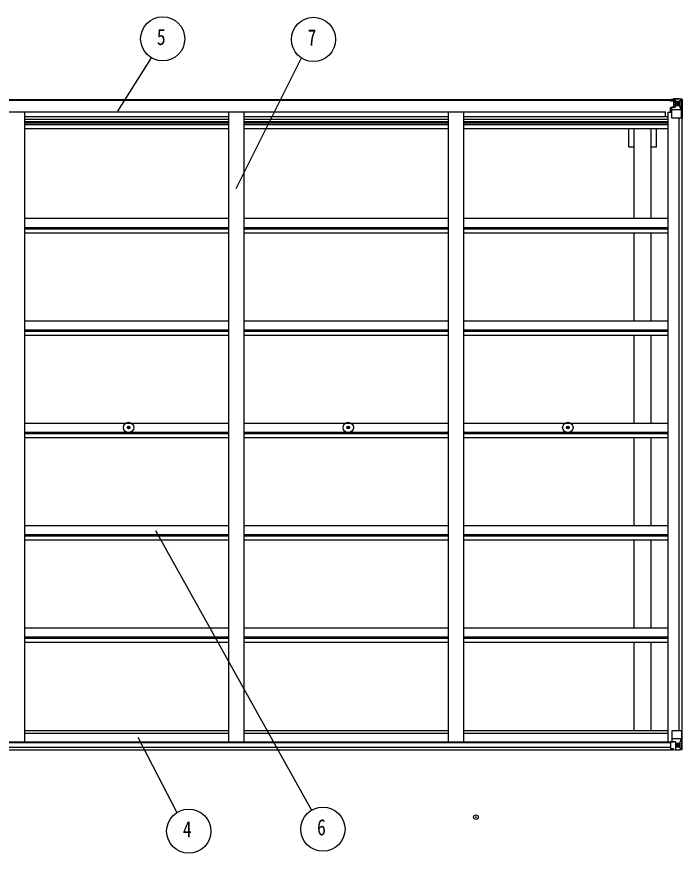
# Model space of a CAD drawing. Units: millimetres, scale not verified. Extents: x -10512 to 10512, y -7425 to 7425.
# Drawn here: x -1251 to 919, y -503 to 2223 of the extents above; entities that cross this region are included whole.
import ezdxf
from ezdxf.enums import TextEntityAlignment as Align

# ---------------------------------------------------------------- set-up
doc = ezdxf.new("R2010")
doc.units = ezdxf.units.MM
doc.header["$LTSCALE"] = 30
doc.header["$PDMODE"] = 32
doc.header["$PDSIZE"] = 15
for name, color, linetype in [('0-4_YKK_13', 4, 'Continuous'), ('0-5_YKK_A1', 4, 'Continuous'), ('0-6_YKK_D', 6, 'Continuous')]:
    doc.layers.add(name, color=color, linetype=linetype)
doc.styles.add('ＭＳ ゴシック', font='')
doc.styles.get('ＭＳ ゴシック').set_extended_font_data('MS Gothic')

msp = doc.modelspace()

# ---------------------------------------------------------------- linework, layer by layer
at = {"layer": '0-4_YKK_13'}
for p, q in [((878.67, 1950.43), (878.67, 1951.36)), ((879.67, 1950.43), (878.67, 1950.43)), ((878.67, 1950.43), (878.67, 1948.87)), ((878.67, 1948.75), (878.67, 1948.87)), ((879.67, 1951.36), (879.67, 1950.43)), ((884.67, 1950.43), (879.67, 1950.43)), ((884.87, 1953.93), (883.18, 1953.5)), ((884.67, 1948.82), (884.67, 1950.43)), ((884.67, 1948.82), (894.67, 1948.74)), ((884.87, 1953.93), (885.17, 1953.93)), ((885.17, 1953.93), (885.17, 1953.5)), ((886.67, 1950.69), (894.67, 1950.69)), ((886.67, 1950.67), (894.67, 1950.67)), ((890.17, 1956.13), (896.67, 1955.73)), ((890.17, 1955.25), (890.17, 1956.13)), ((896.67, 1954.85), (890.17, 1955.25)), ((890.17, 1954.73), (890.17, 1955.25)), ((890.17, 1954.73), (890.17, 1954.32)), ((890.17, 1954.32), (895.17, 1954.23)), ((890.17, 1954.32), (890.17, 1953.5)), ((891.17, 1928.63), (891.17, 1948.6)), ((895.06, 1948.36), (891.17, 1948.36)), ((891.17, 1944.74), (895.17, 1944.74)), ((891.17, 1936.53), (895.17, 1936.53)), ((894.67, 1950.69), (894.67, 1948.74)), ((894.67, 1949.67), (895.17, 1949.67)), ((894.68, 1948.74), (894.67, 1948.74)), ((894.68, 1948.57), (894.68, 1948.74)), ((895.17, 1950.03), (896.67, 1950.03)), ((895.17, 1946.49), (896.67, 1946.49)), ((896.67, 1929.64), (896.67, 1955.73)), ((896.67, 1955.62), (908.67, 1954.83)), ((897.67, 1946.49), (896.67, 1946.49)), ((908.67, 1946.49), (896.67, 1946.49)), ((903.19, 1939.29), (903.19, 1938.33)), ((911, 1946.43), (908.67, 1946.49)), ((908.76, 1954.83), (916.68, 1954.36)), ((911, 1932.96), (911, 1946.43)), ((911.86, 1949.94), (914.59, 1953.61)), ((915.82, 1953.39), (915.83, 1953.32)), ((915.83, 1892.73), (915.83, 1953.32)), ((917.73, 1954.44), (917.73, 1954.44)), ((917.73, 1954.4), (917.73, 1954.44)), ((918.67, 1953.44), (918.67, 1953.4)), ((880.17, 1927.6), (881.17, 1927.61)), ((880.17, 1911.39), (880.17, 1927.6)), ((881.17, 1925.88), (880.17, 1925.88)), ((880.17, 1915.73), (884.67, 1915.73)), ((885.22, 1927.65), (881.17, 1927.61)), ((884.67, 1893.73), (884.67, 1926.83)), ((908.67, 1919.4), (884.67, 1919.4)), ((895.84, 1929.38), (885.5, 1927.72)), ((885.5, 1927.09), (895.84, 1928.74)), ((885.5, 1927.72), (885.5, 1927.09)), ((895.17, 1932.93), (896.67, 1932.93)), ((895.84, 1928.74), (895.84, 1929.38)), ((908.67, 1932.93), (896.67, 1932.93)), ((908.67, 1932.93), (911, 1932.96)), ((908.67, 1932.93), (908.67, 1932.93)), ((915.28, 1919.61), (908.67, 1919.4)), ((915.28, 1919.61), (911.14, 1931.7)), ((915.83, 1892.73), (885.67, 1892.73)), ((-888.75, 885.07), (-887.64, 885.09)), ((-888.75, 884.07), (-887.64, 884.05)), ((-887.64, 885.09), (-887.13, 885.19)), ((-887.64, 884.05), (-887.13, 883.95)), ((-887.03, 885.71), (-887.13, 885.19)), ((-887.03, 883.44), (-887.13, 883.95)), ((-887.01, 886.82), (-887.03, 885.71)), ((-887.01, 882.33), (-887.03, 883.44)), ((-886.01, 886.82), (-885.99, 885.71)), ((-886.01, 882.33), (-885.99, 883.44)), ((-885.99, 885.71), (-885.89, 885.19)), ((-885.99, 883.44), (-885.89, 883.95)), ((-885.37, 885.09), (-885.89, 885.19)), ((-885.37, 884.05), (-885.89, 883.95)), ((-884.26, 885.07), (-885.37, 885.09)), ((-884.26, 884.07), (-885.37, 884.05)), ((-172.75, 885.07), (-171.64, 885.09)), ((-172.75, 884.07), (-171.64, 884.05)), ((-171.64, 885.09), (-171.13, 885.19)), ((-171.64, 884.05), (-171.13, 883.95)), ((-171.03, 885.71), (-171.13, 885.19)), ((-171.03, 883.44), (-171.13, 883.95)), ((-171.01, 886.82), (-171.03, 885.71)), ((-171.01, 882.33), (-171.03, 883.44)), ((-170.01, 886.82), (-169.99, 885.71)), ((-170.01, 882.33), (-169.99, 883.44)), ((-169.99, 885.71), (-169.89, 885.19)), ((-169.99, 883.44), (-169.89, 883.95)), ((-169.37, 885.09), (-169.89, 885.19)), ((-169.37, 884.05), (-169.89, 883.95)), ((-168.26, 885.07), (-169.37, 885.09)), ((-168.26, 884.07), (-169.37, 884.05)), ((543.25, 885.07), (544.36, 885.09)), ((543.25, 884.07), (544.36, 884.05)), ((544.36, 885.09), (544.87, 885.19)), ((544.36, 884.05), (544.87, 883.95)), ((544.97, 885.71), (544.87, 885.19)), ((544.97, 883.44), (544.87, 883.95)), ((544.99, 886.82), (544.97, 885.71)), ((544.99, 882.33), (544.97, 883.44)), ((545.99, 886.82), (546.01, 885.71)), ((545.99, 882.33), (546.01, 883.44)), ((546.01, 885.71), (546.11, 885.19)), ((546.01, 883.44), (546.11, 883.95)), ((546.63, 885.09), (546.11, 885.19)), ((546.63, 884.05), (546.11, 883.95)), ((547.74, 885.07), (546.63, 885.09)), ((547.74, 884.07), (546.63, 884.05)), ((884.67, -104.24), (884.67, -137.34)), ((918.67, -103.24), (885.67, -103.24)), ((915.83, -103.24), (915.83, -163.83)), ((918.67, -163.95), (918.67, -103.24)), ((908.67, -129.91), (884.67, -129.91)), ((915.28, -130.13), (908.67, -129.91)), ((915.28, -130.13), (911.14, -142.21)), ((880.17, -140.4), (880.17, -160.55)), ((890.17, -139.46), (881.17, -139.49)), ((881.17, -161.27), (890.17, -161.32)), ((885.5, -137.6), (895.84, -139.25)), ((885.5, -138.24), (885.5, -137.6)), ((893.15, -139.46), (885.5, -138.24)), ((896.67, -139.46), (890.17, -139.46)), ((890.17, -166.64), (890.17, -160.7)), ((895.84, -139.25), (895.84, -139.46)), ((896.67, -139.46), (896.67, -166.24)), ((896.67, -143.44), (908.67, -143.44)), ((908.67, -157), (896.67, -157)), ((904.15, -149.8), (904.15, -148.84)), ((908.67, -143.44), (908.67, -143.44)), ((908.67, -143.44), (911, -143.48)), ((911, -156.95), (908.67, -157.01)), ((911, -143.48), (911, -156.95)), ((911.86, -160.45), (914.59, -164.12)), ((896.67, -166.13), (908.67, -165.35)), ((908.76, -165.34), (916.68, -164.87)), ((915.82, -163.9), (915.83, -163.83)), ((917.73, -164.91), (917.73, -164.96))]:
    msp.add_line(p, q, dxfattribs=at)
for points in [[(884.67, 1948.82), (884.67, 1948.81), (878.67, 1948.87)], [(879.67, 1948.7), (894.67, 1948.57), (894.68, 1948.57)], [(894.67, 1949.67), (886.67, 1949.67), (886.67, 1951.36)], [(890.17, 1954.73), (895.17, 1954.73), (895.17, 1929.27)], [(917.73, 1954.44), (908.67, 1955), (896.67, 1955.73)], [(902.23, 1941.21), (901.27, 1941.21), (901.27, 1940.25), (902.23, 1940.25)], [(904.15, 1942.17), (904.15, 1943.13), (903.19, 1943.13), (903.19, 1942.17)], [(903.19, 1938.33), (904.15, 1938.33), (904.15, 1939.29)], [(905.11, 1940.25), (906.07, 1940.25), (906.07, 1941.21), (905.11, 1941.21)], [(918.67, 1953.4), (918.67, 1892.73), (915.83, 1892.73)], [(881.17, 1927.61), (881.17, 1925.88), (884.67, 1925.86)], [(880.17, -160.55), (880.18, -160.66), (890.17, -160.7)], [(902.23, -150.76), (901.27, -150.76), (901.27, -151.72), (902.23, -151.72)], [(904.15, -148.84), (903.19, -148.84), (903.19, -149.8)], [(903.19, -152.68), (903.19, -153.64), (904.15, -153.64), (904.15, -152.68)], [(905.11, -151.72), (906.07, -151.72), (906.07, -150.76), (905.11, -150.76)], [(917.73, -164.96), (908.67, -165.51), (890.17, -166.64)]]:
    msp.add_lwpolyline(points, dxfattribs=at)
for centre, radius in [((903.67, 1940.73), 5.3), ((-886.51, 884.57), 17), ((-170.51, 884.57), 17), ((545.49, 884.57), 17), ((-886.51, 884.57), 4), ((-170.51, 884.57), 4), ((545.49, 884.57), 4), ((903.67, -151.24), 5.3)]:
    msp.add_circle(centre, radius, dxfattribs=at)
for centre, radius, start, end in [((879.53, 1956.39), 7.69, 263.56574, 271.03001), ((894.67, 1951.19), 0.5, 270.00309, 0.00198), ((894.67, 1951.17), 0.5, 269.99891, 359.99891), ((894.67, 1948.24), 0.5, 359.95536, 89.47105), ((894.66, 1948.06), 0.513, 358.95293, 88.11972), ((902.23, 1942.17), 0.96, 270, 0), ((902.23, 1939.29), 0.96, 0, 90), ((905.11, 1942.17), 0.96, 180, 270), ((905.11, 1939.29), 0.96, 90, 180), ((914.54, 1953.44), 1.28, 357.54105, 48.82169), ((916.52, 1967.05), 12.7, 264.89689, 270.75534), ((917.67, 1953.45), 1, 359.99921, 86.49983), ((917.67, 1953.44), 0.999, 0.04917, 86.5576), ((917.67, 1953.4), 0.999, 0.04917, 86.5576), ((885.61, 1926.79), 0.937, 96.73234, 177.67791), ((885.61, 1926.16), 0.937, 96.73234, 177.67791), ((895.73, 1930.31), 0.937, 276.73234, 357.67791), ((895.73, 1929.67), 0.937, 276.73234, 357.67791), ((885.67, 1893.73), 1, 180, 270), ((-886.51, 884.57), 2.3, 167.44414, 192.55586), ((-886.51, 884.57), 2.3, 77.44414, 102.55586), ((-886.51, 884.57), 2.3, 257.44414, 282.55586), ((-886.51, 884.57), 2.3, 347.44414, 12.55586), ((-170.51, 884.57), 2.3, 167.44414, 192.55586), ((-170.51, 884.57), 2.3, 77.44414, 102.55586), ((-170.51, 884.57), 2.3, 257.44414, 282.55586), ((-170.51, 884.57), 2.3, 347.44414, 12.55586), ((545.49, 884.57), 2.3, 167.44414, 192.55586), ((545.49, 884.57), 2.3, 77.44414, 102.55586), ((545.49, 884.57), 2.3, 257.44414, 282.55586), ((545.49, 884.57), 2.3, 347.44414, 12.55586), ((885.67, -104.24), 1, 90, 180), ((885.61, -136.67), 0.937, 182.32209, 263.26766), ((885.61, -137.3), 0.937, 182.32209, 263.26766), ((895.73, -140.19), 0.937, 50.93398, 83.26766), ((902.23, -149.8), 0.96, 270, 0), ((902.23, -152.68), 0.96, 0, 90), ((905.11, -149.8), 0.96, 180, 270), ((905.11, -152.68), 0.96, 90, 180), ((914.54, -163.95), 1.28, 311.17831, 2.45895), ((916.52, -177.56), 12.7, 89.24466, 95.10311), ((917.67, -163.91), 0.999, 273.4424, 359.95083), ((917.67, -163.95), 0.999, 273.4424, 359.95083), ((917.67, -163.96), 1, 273.50017, 0.00079)]:
    msp.add_arc(centre, radius, start, end, dxfattribs=at)
for centre, major_axis, ratio, start_param, end_param in [((990.42, 1946.49), (-81.75, 0), 0.061163, 6.2824128, 6.2831853), ((913.87, 1946.35), (-0.03, 5), 0.573921, 0.7672717, 1.551125), ((915.54, 1951.42), (0.02, 3), 0.466854, 0.125683, 0.7596956), ((915.73, 1954.52), (-2, 0.12), 0.060933, 2.0712557, 3.1453404), ((716.73, 1966.76), (-201, 12.36), 0.060933, 3.1453404, 3.145839), ((912.41, 1932.98), (0, 3), 0.468246, 1.5772882, 2.0127935), ((914.56, 1921.96), (-0.85, 2.32), 0.403757, 3.0087805, 3.9744392), ((914.56, -132.47), (-0.85, -2.32), 0.403757, 2.3087461, 3.2744049), ((881.17, -140.4), (-1, -0.021), 0.906239, 4.6936843, 6.2644806), ((881.17, -160.56), (-1, 0.012), 0.707053, 0.1587743, 1.5795216), ((990.42, -157), (-81.75, 0), 0.061163, 0, 0.0007725), ((913.87, -156.87), (-0.03, -5), 0.573921, 4.7320603, 5.5159136), ((912.41, -143.5), (0, -3), 0.468246, 4.2703918, 4.7058971), ((915.54, -161.94), (0.02, -3), 0.466854, 5.5234897, 6.1575023), ((915.73, -165.03), (-2, -0.12), 0.060933, 3.1378449, 4.2119296), ((716.73, -177.27), (-201, -12.36), 0.060933, 3.1373463, 3.1378449)]:
    msp.add_ellipse(centre, major_axis=major_axis, ratio=ratio, start_param=start_param, end_param=end_param, dxfattribs=at)
at = {"layer": '0-5_YKK_A1'}
for p, q in [((-1965.83, 1953.5), (895.17, 1953.5)), ((-1965.83, 1951.36), (895.17, 1951.36)), ((-1934.83, 1913.22), (864.17, 1913.22)), ((-1226.33, 1913.2), (-1226.33, -139.26)), ((-560.33, 1913.2), (-560.33, -139.26)), ((-510.33, 1913.2), (-510.33, -139.26)), ((155.67, 1913.2), (155.67, -139.26)), ((205.67, 1913.2), (205.67, -139.26)), ((864.17, 1897.7), (864.17, 1913.22)), ((871.67, 1911.39), (871.67, -139.26)), ((871.67, 1911.39), (884.67, 1911.39)), ((-1226.33, 1897.7), (-560.33, 1897.7)), ((-1226.33, 1889.31), (-560.33, 1889.31)), ((-1226.33, 1881.11), (-560.33, 1881.11)), ((-510.33, 1897.7), (155.67, 1897.7)), ((-510.33, 1889.31), (155.67, 1889.31)), ((-510.33, 1881.11), (155.67, 1881.11)), ((205.67, 1897.7), (871.67, 1897.7)), ((205.67, 1889.31), (871.67, 1889.31)), ((205.67, 1881.11), (871.67, 1881.11)), ((906.97, 1892.73), (906.97, -103.24)), ((916.67, 1892.73), (916.67, -103.24)), ((-1226.33, 1877.18), (-560.33, 1877.18)), ((-1226.33, 1872.1), (-560.33, 1872.1)), ((-1226.33, 1859.09), (-560.33, 1859.09)), ((-510.33, 1877.18), (155.67, 1877.18)), ((-510.33, 1872.1), (155.67, 1872.1)), ((-510.33, 1859.09), (155.67, 1859.09)), ((205.67, 1877.18), (871.67, 1877.18)), ((205.67, 1872.1), (871.67, 1872.1)), ((205.67, 1859.09), (871.67, 1859.09)), ((744.47, 1797.5), (744.47, 1859.09)), ((762.17, 1566.09), (762.17, 1859.09)), ((817.17, 1566.09), (817.17, 1859.09)), ((834.87, 1797.5), (834.87, 1859.09)), ((762.17, 1797.5), (744.47, 1797.5)), ((834.87, 1797.5), (817.17, 1797.5)), ((-1226.3, 1566.09), (-560.33, 1566.09)), ((-510.3, 1566.09), (155.67, 1566.09)), ((205.7, 1566.09), (871.67, 1566.09)), ((-1226.3, 1536.35), (-560.33, 1536.35)), ((-1226.3, 1531.8), (-560.33, 1531.8)), ((-510.3, 1536.35), (155.67, 1536.35)), ((-510.3, 1531.8), (155.67, 1531.8)), ((205.7, 1536.35), (871.67, 1536.35)), ((205.7, 1531.8), (871.67, 1531.8)), ((-1226.3, 1518.79), (-560.33, 1518.79)), ((-510.3, 1518.79), (155.67, 1518.79)), ((205.7, 1518.79), (871.67, 1518.79)), ((762.17, 1232.59), (762.17, 1518.79)), ((817.17, 1232.59), (817.17, 1518.79)), ((-1226.33, 1232.59), (-560.36, 1232.59)), ((-510.33, 1232.59), (155.64, 1232.59)), ((205.67, 1232.59), (871.64, 1232.59)), ((-1226.33, 1202.86), (-560.36, 1202.86)), ((-510.33, 1202.86), (155.64, 1202.86)), ((205.67, 1202.86), (871.64, 1202.86)), ((-1226.33, 1198.31), (-560.36, 1198.31)), ((-1226.33, 1185.3), (-560.36, 1185.3)), ((-510.33, 1198.31), (155.64, 1198.31)), ((-510.33, 1185.3), (155.64, 1185.3)), ((205.67, 1198.31), (871.64, 1198.31)), ((205.67, 1185.3), (871.64, 1185.3)), ((762.17, 899.09), (762.17, 1185.3)), ((817.17, 899.09), (817.17, 1185.3)), ((-1226.3, 899.09), (-560.33, 899.09)), ((-510.3, 899.09), (155.67, 899.09)), ((205.7, 899.09), (871.67, 899.09)), ((-1226.3, 869.36), (-560.33, 869.36)), ((-1226.3, 864.81), (-560.33, 864.81)), ((-1226.3, 851.8), (-560.33, 851.8)), ((-510.3, 869.36), (155.67, 869.36)), ((-510.3, 864.81), (155.67, 864.81)), ((-510.3, 851.8), (155.67, 851.8)), ((205.7, 869.36), (871.67, 869.36)), ((205.7, 864.81), (871.67, 864.81)), ((205.7, 851.8), (871.67, 851.8)), ((762.17, 565.6), (762.17, 851.8)), ((817.17, 565.6), (817.17, 851.8)), ((-1226.3, 565.6), (-560.33, 565.6)), ((-510.3, 565.6), (155.67, 565.6)), ((205.7, 565.6), (871.67, 565.6)), ((-1226.3, 535.86), (-560.33, 535.86)), ((-1226.3, 531.31), (-560.33, 531.31)), ((-1226.3, 518.3), (-560.33, 518.3)), ((-510.3, 535.86), (155.67, 535.86)), ((-510.3, 531.31), (155.67, 531.31)), ((-510.3, 518.3), (155.67, 518.3)), ((205.7, 535.86), (871.67, 535.86)), ((205.7, 531.31), (871.67, 531.31)), ((205.7, 518.3), (871.67, 518.3)), ((762.17, 232.1), (762.17, 518.3)), ((817.17, 232.1), (817.17, 518.3)), ((-1226.33, 232.1), (-560.36, 232.1)), ((-510.33, 232.1), (155.64, 232.1)), ((205.67, 232.1), (871.64, 232.1)), ((-1226.33, 202.37), (-560.36, 202.37)), ((-1226.33, 197.82), (-560.36, 197.82)), ((-510.33, 202.37), (155.64, 202.37)), ((-510.33, 197.82), (155.64, 197.82)), ((205.67, 202.37), (871.64, 202.37)), ((205.67, 197.82), (871.64, 197.82)), ((-1226.33, 184.81), (-560.36, 184.81)), ((-510.33, 184.81), (155.64, 184.81)), ((205.67, 184.81), (871.64, 184.81)), ((762.17, -103.1), (762.17, 184.81)), ((817.17, -103.1), (817.17, 184.81)), ((-1226.33, -103.1), (-560.33, -103.1)), ((-510.33, -103.1), (155.67, -103.1)), ((205.67, -103.1), (871.67, -103.1)), ((-1226.33, -111.44), (-560.33, -111.44)), ((-510.33, -111.44), (155.67, -111.44)), ((205.67, -111.44), (871.67, -111.44)), ((-1962.59, -139.26), (891.93, -139.26)), ((-1950.83, -141.53), (880.17, -141.53)), ((-1950.83, -157.14), (880.17, -157.14)), ((-1960.83, -165.04), (890.17, -165.04))]:
    msp.add_line(p, q, dxfattribs=at)
msp.add_point((245.97, -384.99), dxfattribs=at)
at = {"layer": '0-6_YKK_D'}
for p, q in [((-921.12, 1914.75), (-811.91, 2088.81)), ((-536.16, 1663.07), (-323.21, 2088.73)), ((-799.05, 548.85), (-290.45, -362.61)), ((-856.78, -124.69), (-729.6, -370.09))]:
    msp.add_line(p, q, dxfattribs=at)
for centre in [(-775.38, 2150.85), (-283.93, 2149.07), (-252.9, -424.05), (-690.54, -430.57)]:
    msp.add_circle(centre, 72, dxfattribs=at)

# ---------------------------------------------------------------- texts
at = {"layer": '0-6_YKK_D', "style": 'ＭＳ ゴシック', "width": 0.8}
for s, p in [('5', (-794.58, 2114.85)), ('7', (-303.13, 2113.07)), ('4', (-709.74, -466.57)), ('6', (-272.1, -460.05))]:
    msp.add_text(s, height=52.79, dxfattribs=at).set_placement(p, align=Align.BOTTOM_LEFT)

doc.saveas('drawing.dxf')
